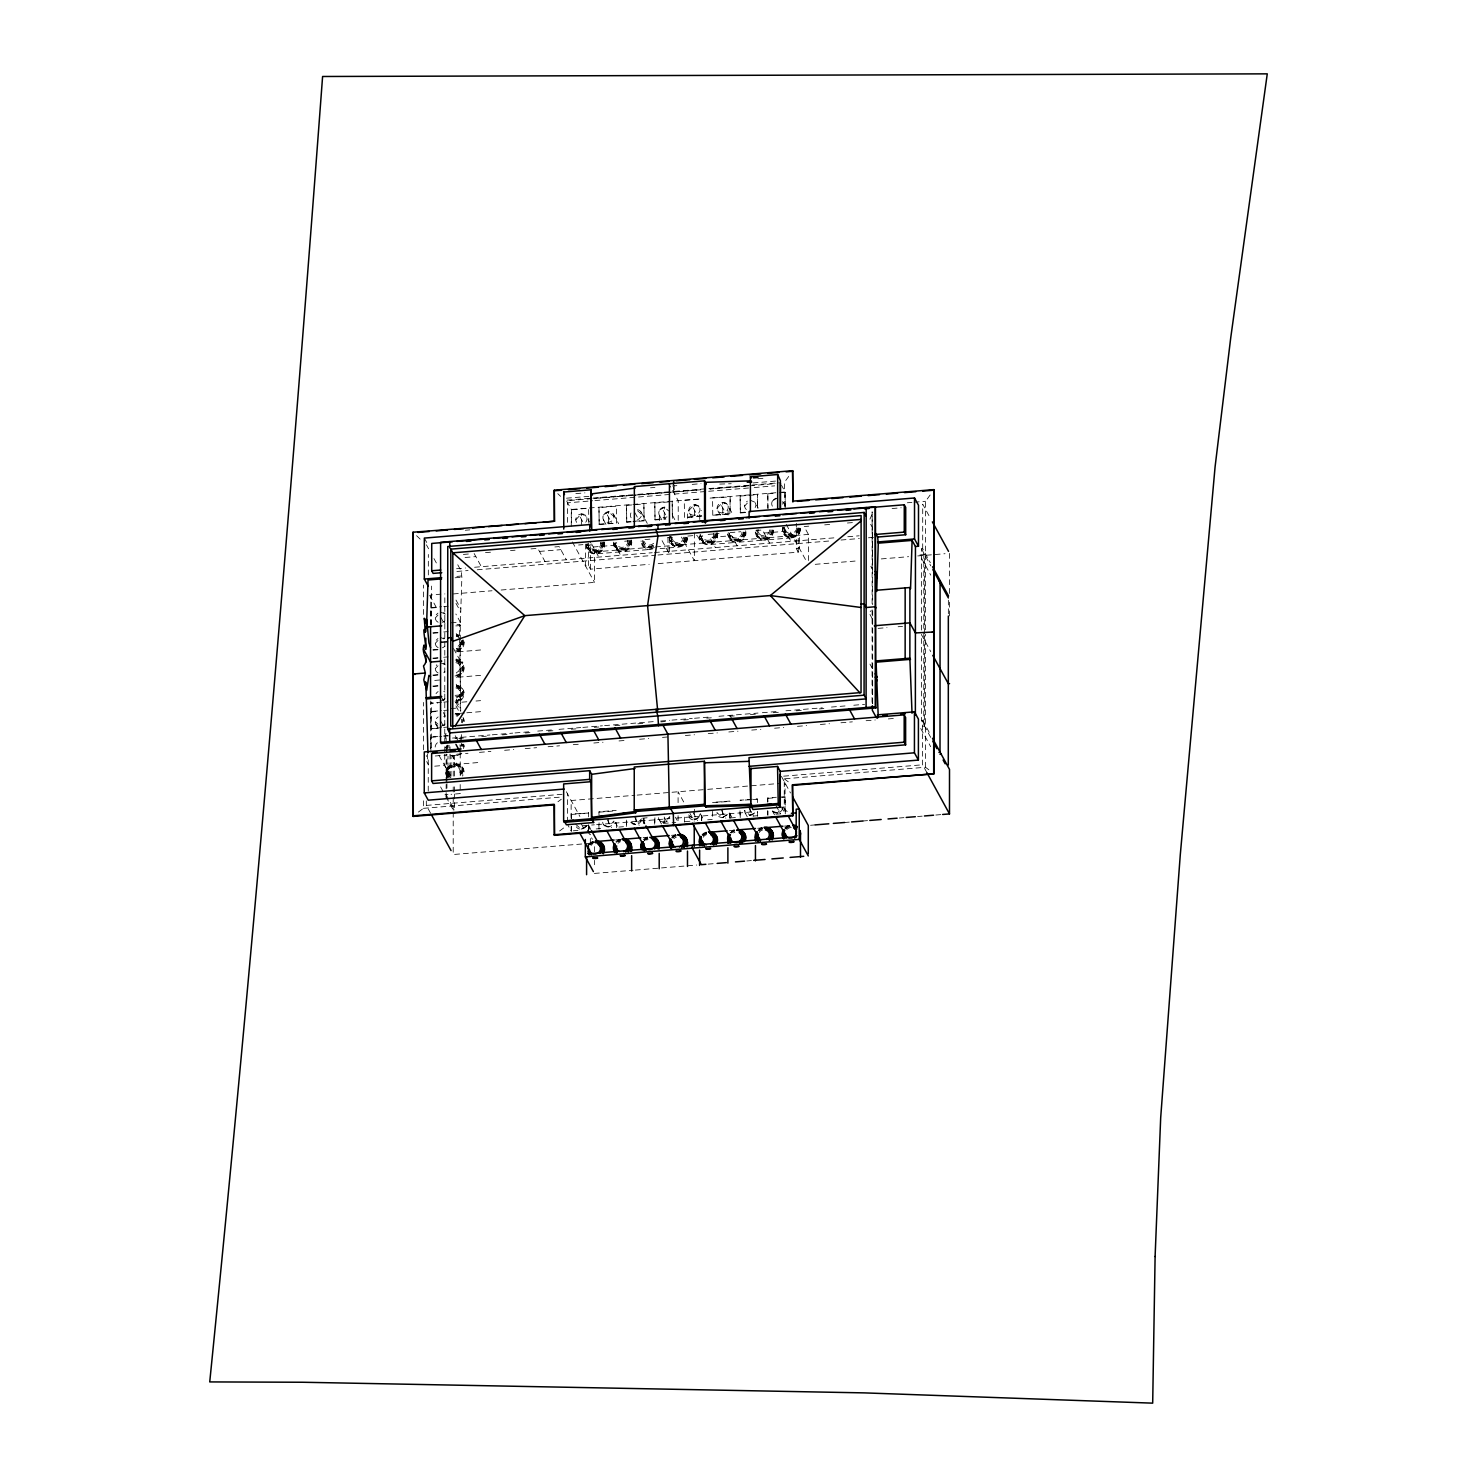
<?xml version="1.0" encoding="UTF-8"?>
<svg xmlns="http://www.w3.org/2000/svg" width="1477" height="1477" viewBox="0 0 1477 1477"><rect width="100%" height="100%" fill="white"/><g stroke="black" fill="none" stroke-linecap="round" stroke-linejoin="round"><path stroke-width="0.75" stroke-dasharray="5 3.75" d="M418.416 812.055L423.437 808.325L423.456 797.082M423.474 749.818L423.493 702.424M423.53 614.414L423.548 585.077M430.619 813.255L426.318 805.408L426.318 800.94M427.555 754.008L427.555 760.766L426.336 760.877L428.515 764.883M428.238 791.081L428.238 759.215L426.244 755.578M428.33 574.959L428.33 554.466M430.693 748.451L430.712 701.058M430.749 624.549L430.767 594.973L440.792 594.16M430.915 752.162L430.712 736.931L441.549 736.044M437.875 728.309L430.933 728.863L430.712 711.526L441.568 710.64M430.97 624.956L430.749 607.619L441.605 606.733M431.302 747.602L431.321 702.092M431.358 624.753L431.376 586.092M450.263 775.443L444.743 765.363L444.743 754.064M444.743 751.811L444.762 745.036M444.762 742.783L444.817 593.828M445.592 738.334L445.592 733.755M446.146 797.58L446.146 784.416M446.146 782.219L446.165 754.119M446.165 751.848L446.165 745.091A9.176 8.29 -28.7 0 0 445.851 747.473M446.165 742.82L446.165 733.737M446.94 788.164L446.94 783.641M446.94 781.388L446.94 754.304M446.959 752.051L446.959 745.276A8.234 7.44 -28.7 0 0 446.608 747.122M447.993 776.533L447.993 756.224M449.987 776.625L450.005 754.064M450.005 751.793L450.005 745.036M451.039 776.274L451.057 755.966M453.217 812.221L453.199 854.518L583.009 843.902M446.146 794.737L454.436 809.894L453.217 809.987L453.217 794.183M453.236 791.93L453.236 785.155M453.236 776.127L453.236 755.818M454.436 807.624L454.454 794.091M454.454 791.838L454.454 785.062M454.454 776.034L454.473 755.726M455.95 702.572L460.713 711.249L459.661 637.602M459.661 635.405L459.661 624.365L455.193 624.734M460.196 784.564L460.196 793.592L451.039 794.331M460.215 775.536L460.215 752.956M460.215 750.704L460.233 734.9M451.076 708.572L460.233 707.815L460.27 642.366M460.27 640.113L460.27 622.057L455.858 613.989M455.802 625.916L460.307 625.546L461.876 577.23L461.23 571.101L456.005 561.592M567.5 822.135L567.5 793.851M567.611 522.378L567.63 502.808L592.665 500.758M571.137 826.622L571.137 830.979L567.5 824.314M571.137 818.276L571.156 800.516L634.87 795.291M571.267 526.384L571.267 509.473L701.63 498.801M571.359 831.385L571.359 824.609M571.377 818.683L571.156 814.049L588.732 813.033L571.377 814.455M571.488 522.563L571.507 509.879L566.503 500.758L700.763 489.773L593.772 498.488M585.464 544.09L585.464 565.857L588.511 565.599L590.449 569.162L649.178 564.343M588.4 833.083L588.4 826.178L585.354 826.437M588.511 565.599L588.529 540.324M588.714 829.963L588.492 825.329M588.492 816.855L588.492 812.627M588.843 523.264L588.621 508.051L571.507 509.879M590.338 843.533L590.338 834.339M590.449 569.162L590.468 541.561M594.382 864.728L594.382 860.371M594.4 851.675L594.4 845.139M501.128 590.025L594.511 582.381L594.511 551.918L590.505 544.57M598.831 824.48L599.053 829.114L599.053 822.763M599.182 524.538L598.96 507.202L599.182 524.538L616.537 523.116L616.537 506.186L599.2 507.608M599.071 815.581L598.85 811.778L616.186 810.356M616.407 827.692L616.407 820.935M626.396 826.455L626.396 820.104M626.746 522.286L626.525 504.949L626.746 522.286L631.085 521.916M626.617 824.738L626.617 820.086M643.75 818.683L643.972 825.44L643.972 816.984M644.101 520.864L643.88 503.528L644.101 520.864L633.245 521.75M654.68 824.148L654.68 817.796M655.031 519.959L654.809 502.623L655.031 519.959L665.887 519.073M654.902 822.431L654.902 817.778M659.333 520.661L659.351 516.267M667.992 551.438L667.992 537.776M669.432 538.126L669.432 554.078L660.773 538.274M673.438 491.97L673.438 486.21M673.955 484.881L674.583 494.057L706.431 491.453M678.091 815.692L678.091 822.227L675.358 817.224M678.091 802.639L678.109 791.764L684.553 803.543M678.22 520.292L678.22 500.721L670.263 486.191M684.368 822.135L684.368 815.359M701.852 516.138L684.497 517.559L684.276 500.223L701.852 499.208M687.636 518.335L687.636 513.959M694.356 533.068L694.356 560.651L681.432 537.074M699.747 519.535L699.747 512.962M701.501 820.307L701.501 813.956M701.723 820.714L701.723 813.956M712.671 811.353L712.431 819.421M712.782 515.233L712.579 497.897L730.155 496.9L730.136 513.83L712.782 515.233L730.136 513.83M728.032 515.03L728.032 510.654M729.786 818L729.786 811.648M729.915 513.405L730.155 496.9M730.007 818.406L730.007 811.63M739.995 815.046L739.995 810.818M740.346 512.981L740.125 495.644L740.346 512.981L747.288 512.427M740.217 817.575L740.217 810.799M757.35 811.501L757.572 816.153L757.572 811.925M757.479 506.925L757.479 494.223L757.701 508.18M757.572 802.602L757.35 798.817L739.995 800.239L751.073 799.759M767.689 814.898L767.689 810.67M767.689 802.196L767.689 797.968L776.367 797.266M767.818 508.199L767.818 493.392L768.04 508.605M767.911 815.304L767.911 811.076M767.911 801.771L767.689 797.968M928.83 769.757L925.47 767.265L784.269 778.822L784.25 809.285L787.61 811.778M784.379 506.297L784.398 482.37L789.77 474.985M785.044 811.353L785.062 783.013M785.173 508.9L785.173 491.97L710.086 498.1M785.266 813.882L785.266 796.952L778.545 797.082M785.395 505.909L785.395 492.376L781.536 485.305M658.207 563.605L798.245 552.158L796.306 548.595L796.306 523.32M798.245 552.158L798.263 529.172M799.371 528.766L799.352 548.355L796.306 548.595M808.399 560.522L808.417 534.416L804.393 527.067M872.076 702.332L872.113 608.229M872.113 603.631L872.15 511.836L872.685 604.702M872.353 703.495L872.353 668.509L869.787 663.801M872.649 703.403L872.685 609.299L870.193 611.515M930.713 737.392L921.39 720.37L921.426 634.612L930.75 651.615M921.445 630.088L921.463 548.835L922.7 548.742L930.362 562.774M926.91 772.656L922.608 764.791L922.627 720.278L921.39 720.37M922.7 548.742L922.719 504.211L930.233 517.965M923.753 724.653L923.808 553.137M924.584 635.83L924.528 726.112L919.654 726.499M924.584 633.578L924.602 554.577L919.728 554.983L930.768 575.144M925.47 767.265L925.525 634.279M925.525 629.756L925.581 501.275L930.953 493.89M948.345 613.749L948.363 600.216M949.582 615.909L949.582 600.124M949.582 593.403L949.6 553.34M608.339 522.341L608.579 511.725L603.668 514.679A5.742 5.188 -28.7 0 0 607.859 522.36A5.742 5.188 -28.7 0 0 613.786 514.901A5.742 5.188 -28.7 0 0 604.573 513.534M664.188 517.781L664.428 507.165L659.517 510.119A5.742 5.188 -28.7 0 0 667.013 516.895M694.375 809.285L694.135 819.901L699.064 816.947A5.742 5.188 -28.7 0 0 699.876 814.252M722.622 809.101L722.419 817.575L727.349 814.621A5.742 5.188 -28.7 0 0 728.161 811.925M750.187 806.848L749.984 815.322L753.99 813.532L754.913 812.368L749.984 815.322L744.482 810.375A5.742 5.188 -28.7 0 0 753.99 813.532M869.916 519.165L872.722 512.888M772.397 506.168A5.742 5.188 -28.7 0 1 772.508 500.869L773.431 499.724A5.742 5.188 -28.7 0 1 775.979 498.192M582.584 828.874A5.742 5.188 -28.7 0 0 585.132 827.342L586.055 826.197A5.742 5.188 -28.7 0 0 586.646 824.868M435.235 617.977L437.986 615.06M435.235 643.381L437.986 640.446M435.217 668.675L437.967 665.739M575.753 519.83L581.255 513.959L585.261 515.104L589.36 521.898M688.762 510.58L694.264 504.728L698.27 505.873L701.298 510.728M717.065 508.273L722.567 502.402L726.573 503.546L732.758 514.181M744.611 506.02L747.362 503.085M641.516 818.793L636.015 824.646L631.085 822.504A5.742 5.188 -28.7 0 1 630.273 819.938M777.308 813.088L772.379 810.947L777.308 813.088L782.81 807.236M557.937 801.753L561.297 799.26M559.598 830.979L564.62 827.249M603.668 514.679L608.579 511.725L614.081 516.692M659.517 510.119L664.428 507.165L668.564 510.876M772.508 500.869L777.437 497.915L773.431 499.724M440.7 701.335L445.629 698.381M440.7 726.629L445.629 723.675M575.624 824.184L581.126 829.151L586.055 826.197M699.064 816.947L694.135 819.901L688.633 814.935M727.349 814.621L722.419 817.575L716.936 812.627A5.742 5.188 -28.7 0 0 726.444 815.784M581.126 829.151L585.132 827.342M575.864 493.613L584.947 492.875M757.941 478.714L764.754 478.16M650.526 487.798L654.92 487.447M672.46 486.007L676.854 485.638M692.215 484.382L700.984 483.681M566.485 498.192L589.212 496.327M753.104 482.924L775.85 481.059M567.057 500.149L635.682 494.537M637.972 494.352L670.004 491.73M674.583 491.361L706.615 488.739M708.905 488.555L750.076 485.176M752.365 484.991L779.819 482.739M748.562 485.822L709.865 488.998L775.85 483.625M594.936 500.574L670.023 494.426M708.72 491.269L751.941 487.724M754.23 487.539L774.705 485.859M626.746 505.356L644.101 503.934M655.049 503.048L668.933 501.903M740.346 496.05L757.701 494.647M768.04 493.798L774.982 493.226M781.924 492.653L785.395 492.376M465.292 530.243L469.852 529.874M598.96 524.132L616.537 523.116M626.525 521.879L630.864 521.51M633.024 521.344L643.88 520.458M654.809 519.553L665.665 518.667M701.63 515.731L684.497 517.559M740.125 512.574L746.623 512.039M907.358 502.771L911.918 502.402M914.189 502.217L925.581 501.275M892.09 508.531L901.173 507.793M463.372 554.429L469.834 553.893M485.508 552.62L492.339 552.066M510.525 550.57L515.067 550.201M530.981 548.89L537.794 548.336L544.995 561.5M554.854 546.952L559.137 546.601L566.337 559.765M578.615 544.995L582.935 544.644M600.327 543.222L604.702 542.871M624.697 541.228L629.22 540.859M644.987 539.567L651.763 539.013M667.549 537.72L674.306 537.166M687.839 536.059L696.849 535.32M708.129 534.397L719.041 533.511M729.952 532.625L740.771 531.738M755.929 530.501L762.427 529.966L769.628 543.13M804.226 526.55L808.768 526.163M824.683 524.87L831.496 524.317M847.41 523.006L853.872 522.489M465.052 557.494L475.834 556.626M539.474 551.419L560.817 549.666M593.274 547.007L615.115 545.216M764.107 533.031L785.45 531.295M594.511 551.918L808.417 534.416M586.978 544.127A9.176 8.29 -28.7 0 0 595.896 553.875L622.592 551.696M624.919 551.493L650.157 549.426M660.09 548.613L678.441 547.118M699.987 534.877A9.176 8.29 -28.7 0 0 708.905 544.625L734.143 542.557M728.29 532.569A9.176 8.29 -28.7 0 0 737.189 542.317L762.427 540.25M755.578 532.532A9.176 8.29 -28.7 0 0 764.754 540.065L791.45 537.868M456.541 568.737L465.569 567.999M474.597 567.26L652.206 552.73M654.459 552.546L834.154 537.85M847.798 536.742L859.134 535.8M456.91 571.451L468.08 570.547M477.237 569.79L655.696 555.204M657.985 555.001L831.865 540.785M841.022 540.028L859.319 538.533M868.476 537.794L877.633 537.037M456.873 576.399L461.212 576.03M455.101 577.784L461.876 577.23M453.31 593.939L492.026 590.763M815.23 564.325L858.506 560.78M881.289 558.915L908.613 556.681M917.715 555.943L945.04 553.709M443.765 606.549L448.103 606.198M430.989 608.026L437.93 607.472M451.113 622.814L460.27 622.057M432.909 632.839L441.586 632.138M443.765 631.953L448.103 631.602M433.13 633.245L437.912 632.858M432.909 649.769L441.586 649.068M433.13 650.175L437.912 649.788M480.616 649.972L455.378 652.022A9.176 8.29 -28.7 0 0 463.815 640.52M432.909 658.133L441.586 657.413M443.746 657.247L448.085 656.896M433.13 658.539L437.894 658.151M455.174 660.053L461.359 659.536L462.892 662.342L456.227 662.878M878.095 628.371L886.994 627.651M898.09 626.746L902.539 626.377M432.89 675.063L441.568 674.343M433.13 675.469L437.894 675.081M480.597 675.358L455.359 677.426A9.176 8.29 -28.7 0 0 457.316 660.588M434.736 680.417L440.774 679.918M432.89 686.067L441.568 685.365M433.112 686.473L437.894 686.085M455.156 695.353L459.642 695.002M455.765 696.553L460.289 696.184M441.568 702.295L430.712 703.181L437.875 703.015M443.728 702.11L448.066 701.76M466.824 701.778L455.359 702.72A9.176 8.29 -28.7 0 0 457.316 685.863M476 701.021L480.597 700.652M443.728 710.474L448.066 710.105M430.933 711.951L437.875 711.379M464.535 712.985L455.359 713.723A9.176 8.29 -28.7 0 1 459.809 714.591M466.824 712.782L480.597 711.656M441.549 727.57L430.933 728.863M443.728 727.404L448.066 727.035M443.709 735.86L448.048 735.509M430.933 737.337L441.771 736.451M443.949 736.284L448.288 735.915M452.497 738.057L467.6 736.82M469.76 736.654L489.976 734.992M492.266 734.808L512.722 733.127M514.993 732.943L530.889 731.65M537.72 731.097L554.78 729.693M559.044 729.343L580.701 727.57M582.861 727.404L602.431 725.798M604.628 725.613L656.194 721.404M660.699 721.034L669.727 720.296M671.98 720.111L692.27 718.45M694.522 718.265L708.055 717.157M718.967 716.271L734.217 715.016M736.377 714.831L758.015 713.059M762.354 712.708L779.413 711.323M785.949 710.788L822.32 707.815M831.422 707.058L845.047 705.951M853.798 705.231L864.58 704.344M458.775 738.445L463.372 738.057M481.742 736.561L486.321 736.192M502.402 734.863L506.999 734.494M525.369 732.998L529.948 732.61M548.318 731.115L552.915 730.746M571.285 729.232L575.882 728.863M594.252 727.349L598.831 726.979M614.912 725.669L621.799 725.096M637.861 723.785L644.766 723.232M660.828 721.902L665.425 721.533M683.796 720.038L688.374 719.65M706.745 718.154L711.342 717.785M729.712 716.271L734.309 715.902M750.371 714.591L757.258 714.019M773.339 712.708L780.225 712.136M796.306 710.825L803.193 710.271M819.255 708.942L823.852 708.572M435.235 755.984L446.036 755.098M456.818 754.212L468.006 753.288M479.453 752.365L490.881 751.424M504.617 750.298L513.774 749.559M525.203 748.617L536.649 747.676M548.078 746.734L559.525 745.811M573.261 744.685L580.11 744.131M593.846 743.005L603.004 742.248M619.011 740.937L625.879 740.383M639.596 739.257L648.754 738.5M662.49 737.392L669.339 736.82M685.365 735.509L694.522 734.771M708.24 733.644L717.397 732.887M728.826 731.964L737.983 731.207M751.719 730.081L760.858 729.343M774.594 728.216L783.752 727.459M797.469 726.333L806.627 725.595M820.344 724.468L829.502 723.73M840.948 722.788L852.377 721.847M866.113 720.721L875.27 719.982M888.342 718.911L896.982 718.21M434.7 766.175L444.743 765.363M455.322 764.421L480.56 762.354M444.928 794.829L447.974 794.589M426.318 805.408L565.229 794.035M783.678 776.163L922.608 764.791M423.437 808.325L562.368 796.971M637.141 795.106L705.415 789.53M707.686 789.346L780.502 783.382M729.804 801.069L712.449 802.491L730.026 801.476M599.071 812.184L612.955 811.058M753.233 799.574L757.572 799.223M767.911 798.374L774.853 797.802M781.795 797.248L785.266 796.952M642.587 818.166L647.129 817.796M582.935 825.754L594.363 824.812M596.653 824.628L669.875 818.627M676.724 818.073L752.236 811.907M573.316 830.794L577.969 830.406M596.173 828.929L600.714 828.56M618.918 827.065L623.479 826.695M663.358 823.428L675.82 822.412M684.922 821.674L690.645 821.194M707.668 819.809L712.228 819.44M730.432 817.944L737.263 817.39M753.012 816.098L757.738 815.71M775.942 814.215L780.705 813.827M615.595 839.915L621.005 839.471M643.16 837.644L647.738 837.274M671.444 835.336L676.041 834.967M729.435 830.591L734.014 830.222M757.719 828.283L762.317 827.914M784.453 826.086L791.34 825.532A9.176 8.29 -28.7 0 0 785.044 828.652M585.28 843.718L592.111 843.145M810.578 825.274L815.119 824.904M844.733 822.486L849.293 822.117M862.956 820.99L867.516 820.621M899.382 818.018L903.942 817.649M917.605 816.523L922.165 816.153M935.827 815.027L942.658 814.473M594.382 873.424L633.061 870.267M635.35 870.082L696.775 865.042M708.166 864.119L717.268 863.38M746.845 860.962L751.387 860.574M719.779 484.087L731.207 483.717M660.293 821.194L664.299 822.338L669.801 816.486A5.742 5.188 -28.7 0 1 660.293 821.194L659.388 820.197A5.742 5.188 -28.7 0 1 658.576 817.63M604.444 825.772L608.45 826.898L613.952 821.046A5.742 5.188 -28.7 0 1 604.444 825.772L603.539 824.757A5.742 5.188 -28.7 0 1 602.727 822.191M750.113 500.149L755.042 502.291L758.199 508.088M440.737 612.124L445.666 614.266M440.737 637.529L444.023 638.95M440.718 662.804L445.648 664.964M631.085 822.504L636.015 824.646L635.83 816.19M603.539 824.757L608.45 826.898L608.229 816.338M784.269 778.822L790.989 783.789M637.529 510.71L641.646 514.439M435.198 721.662L437.949 724.155M557.789 493.669L560.577 496.327M416.588 535.689L420.76 539.677M921.463 548.835L930.787 565.857M870.655 524.317L872.427 527.529L872.409 569.291L869.824 564.583M869.953 614.469L872.999 620.045M922.627 720.278L930.288 734.291M920.743 728.53L930.695 746.679M783.308 502.198L785.413 506.057M786.262 524.427L806.387 561.205M783.992 527.363L786.096 531.222M783.77 528.212L790.97 541.376M757.036 529.763L759.141 533.622M721.551 505.632L725.945 513.682M737.171 545.788L731.632 535.689L709.809 537.48L715.33 547.579M717.859 510.839L721.034 516.618M693.248 507.94L697.661 515.99M689.574 513.147L692.75 518.925M697.439 535.819L701.464 543.167M672.404 515.288L675.58 521.067M663.191 510.414L666.496 516.452M659.388 515.418L662.545 521.196M670.983 536.613L673.106 540.471M640.944 511.836L647.277 523.393M781.407 776.348L790.509 792.983M634.888 512.722L639.301 520.772M783.05 806.59L786.226 812.368M781.388 806.811L784.121 811.815M729.878 715.366L731.558 718.45M776.071 805.74L780.465 813.79M613.398 514.088L618.66 523.726M772.379 810.947L774.502 814.806M607.342 514.975L611.736 523.024M603.539 519.996L606.696 525.775M613.435 542.151L620.635 555.315M748.987 807.956L753.381 816.006M745.183 812.978L747.288 816.836M580.258 517.19L583.563 523.227M591.594 543.942L598.813 557.106M729.583 813.181L731.687 817.021M721.422 810.208L725.835 818.258M572.356 541.93L594.511 582.381M700.246 813.569L703.403 819.347M693.138 812.535L697.532 820.584M689.944 813.384L694.245 821.23M664.17 817.003L667.475 823.04M661.493 824.037L659.388 820.197L664.299 822.338L664.115 813.882M642.809 820.086L644.932 823.926M634.759 817.298L639.172 825.348M474.154 553.543L481.354 566.706M615.263 822.338L617.368 826.178M607.213 819.569L611.626 827.6M588.289 824.738L590.394 828.597M588.4 826.178L590.338 829.742M566.374 791.764L579.889 816.467M587.366 830.111L592.388 839.287M581.218 823.797L584.523 829.816M424.342 538.09L428.33 545.364M426.428 544.81L428.57 548.742M433.943 558.564L437.174 564.454M455.987 600.05L460.842 608.912M455.987 603.355L460.75 612.032M459.661 624.365L460.307 625.546M456.208 633.541L459.384 639.319M429.696 595.36L437.377 609.373M443.949 621.392L445.002 623.312M440.829 617.368L444.134 623.405M453.55 648.551L459.642 659.684M456.208 658.945L459.365 664.724M456.19 684.22L459.365 689.999M456.098 700.264L460.233 707.815M455.95 705.877L459.827 712.966M440.811 695.981L444.115 702.018M443.285 712.468L445.389 716.327M455.23 735.712L458.405 741.491M440.792 721.274L444.097 727.312M435.881 724.284L438.004 728.124M452.073 755.338L459.439 768.815M439.038 755.449L449.599 774.723M447.586 776.256L447.753 776.551A8.234 7.44 -28.7 0 1 454.99 764.698A8.234 7.44 -28.7 0 1 461.71 775.683M440.589 786.909L443.875 792.927M445.962 796.731L453.217 809.987M461.359 734.623L461.673 745.682M722.788 512.981L722.567 502.402L727.478 504.562A5.742 5.188 -28.7 0 1 723.287 512.907A5.742 5.188 -28.7 0 1 717.36 506.426A5.742 5.188 -28.7 0 1 726.573 503.546M694.504 515.288L694.264 504.728L699.193 506.869A5.742 5.188 -28.7 0 1 694.984 515.233A5.742 5.188 -28.7 0 1 689.057 508.734A5.742 5.188 -28.7 0 1 698.27 505.873M581.495 524.538L581.255 513.959L586.184 516.119A5.742 5.188 -28.7 0 1 585.446 522.581M686.38 537.554A8.234 7.44 -28.7 0 1 677.094 545.678A8.234 7.44 -28.7 0 1 670.595 536.576M686.233 537.277A8.234 7.44 -28.7 0 1 676.946 545.382A8.234 7.44 -28.7 0 1 670.429 536.28M687.617 538.09A9.176 8.29 -28.7 0 1 677.278 547.118A9.176 8.29 -28.7 0 1 670.023 536.982M687.303 537.499A9.176 8.29 -28.7 0 1 676.964 546.545A9.176 8.29 -28.7 0 1 669.709 536.391M685.143 537.333A7.127 6.425 -28.7 0 1 677.112 544.348A7.127 6.425 -28.7 0 1 671.463 536.483M684.996 537.074A7.127 6.425 -28.7 0 1 677.869 544.108A7.127 6.425 -28.7 0 1 671.056 537.942M660.422 508.956A5.742 5.188 -28.7 0 1 665.887 507.257M683.648 537.166A5.742 5.188 -28.7 0 1 677.906 542.816A5.742 5.188 -28.7 0 1 672.404 537.868M652.483 549.001A9.176 8.29 -28.7 0 1 641.369 541.505M654.348 547.432A9.176 8.29 -28.7 0 1 641.055 540.933M653.24 545.567A7.127 6.425 -28.7 0 1 642.901 540.508M653.757 546.435A8.234 7.44 -28.7 0 1 641.812 540.582M653.092 545.327A7.127 6.425 -28.7 0 1 642.753 540.25M637.602 509.565A5.742 5.188 -28.7 0 1 637.362 519.812M631.104 517.744A5.742 5.188 -28.7 0 1 631.214 512.427M653.628 543.333A5.742 5.188 -28.7 0 1 644.267 541.542M631.528 540.471A9.176 8.29 -28.7 0 1 623.774 551.549A9.176 8.29 -28.7 0 1 613.823 543.758M631.196 539.899A9.176 8.29 -28.7 0 1 623.46 550.958A9.176 8.29 -28.7 0 1 613.49 543.185M629.091 540.213A7.127 6.425 -28.7 0 1 623.072 548.816A7.127 6.425 -28.7 0 1 615.337 542.761M629.147 541.653A7.127 6.425 -28.7 0 1 622.02 548.669A7.127 6.425 -28.7 0 1 615.207 542.521M630.31 540.176A8.234 7.44 -28.7 0 1 623.349 550.109A8.234 7.44 -28.7 0 1 614.414 543.13M630.384 541.837A8.234 7.44 -28.7 0 1 622.149 549.942A8.234 7.44 -28.7 0 1 614.266 542.834M627.633 540.379A5.742 5.188 -28.7 0 1 622.796 547.302A5.742 5.188 -28.7 0 1 616.555 542.428M603.133 542.096A8.234 7.44 -28.7 0 1 595.563 552.435A8.234 7.44 -28.7 0 1 587.569 543.684M604.333 542.354A9.176 8.29 -28.7 0 1 595.896 553.875M604.019 541.782A9.176 8.29 -28.7 0 1 595.582 553.284A9.176 8.29 -28.7 0 1 586.664 543.536M601.933 542.17A7.127 6.425 -28.7 0 1 596.283 550.976A7.127 6.425 -28.7 0 1 588.252 545.271M602.062 543.591A7.127 6.425 -28.7 0 1 595.231 550.866A7.127 6.425 -28.7 0 1 588.123 545.013M603.299 543.739A8.234 7.44 -28.7 0 1 595.397 552.14A8.234 7.44 -28.7 0 1 587.181 545.382M576.565 522.396A5.742 5.188 -28.7 0 1 585.261 515.104M600.493 542.373A5.742 5.188 -28.7 0 1 595.951 549.462A5.742 5.188 -28.7 0 1 589.471 544.865M456.781 686.159A8.234 7.44 -28.7 0 1 455.027 701.261M456.615 685.863A8.234 7.44 -28.7 0 1 456.947 700.504M457.002 685.291A9.176 8.29 -28.7 0 1 455.045 702.129M456.356 686.879A7.127 6.425 -28.7 0 1 456.633 699.563M456.208 686.62A7.127 6.425 -28.7 0 1 456.504 699.304M444.891 671.426A5.742 5.188 -28.7 0 1 443.746 672.386M438.134 672.958A5.742 5.188 -28.7 0 1 436.786 664.761M443.543 663.228A5.742 5.188 -28.7 0 1 444.725 663.948M455.895 687.894A5.742 5.188 -28.7 0 1 456.116 698.104M456.781 660.865A8.234 7.44 -28.7 0 1 455.027 675.986M456.633 660.57A8.234 7.44 -28.7 0 1 456.947 675.229M457.002 659.997A9.176 8.29 -28.7 0 1 455.045 676.854M456.227 661.327A7.127 6.425 -28.7 0 1 456.504 674.01M444.909 646.151A5.742 5.188 -28.7 0 1 442.417 647.775M438.152 647.683A5.742 5.188 -28.7 0 1 437.93 638.526M443.562 637.953A5.742 5.188 -28.7 0 1 444.743 638.673M455.913 662.601A5.742 5.188 -28.7 0 1 456.135 672.81M462.615 640.243A8.234 7.44 -28.7 0 1 455.045 650.582M456.799 635.461A8.234 7.44 -28.7 0 1 458.756 636.033M462.449 639.947A8.234 7.44 -28.7 0 1 456.965 649.825M456.633 635.184A8.234 7.44 -28.7 0 1 458.59 635.738M463.501 639.929A9.176 8.29 -28.7 0 1 455.064 651.449M457.021 634.612A9.176 8.29 -28.7 0 1 459.199 635.221M461.415 640.335A7.127 6.425 -28.7 0 1 456.67 648.865M456.375 636.181A7.127 6.425 -28.7 0 1 458.073 636.679M461.544 641.738A7.127 6.425 -28.7 0 1 456.522 648.606M456.245 635.941A7.127 6.425 -28.7 0 1 457.944 636.421M444.909 620.746A5.742 5.188 -28.7 0 1 442.435 622.371M438.152 622.279A5.742 5.188 -28.7 0 1 437.949 613.121M443.562 612.549A5.742 5.188 -28.7 0 1 444.743 613.269M460.196 641.886A5.742 5.188 -28.7 0 1 456.135 647.406M716.142 532.846A8.234 7.44 -28.7 0 1 708.572 543.185A8.234 7.44 -28.7 0 1 700.56 534.434M717.342 533.105A9.176 8.29 -28.7 0 1 708.905 544.625M717.028 532.532A9.176 8.29 -28.7 0 1 709.754 543.85A9.176 8.29 -28.7 0 1 699.415 536.52M714.942 532.92A7.127 6.425 -28.7 0 1 709.292 541.727A7.127 6.425 -28.7 0 1 701.261 536.022M715.071 534.342A7.127 6.425 -28.7 0 1 708.24 541.616A7.127 6.425 -28.7 0 1 701.113 535.763M716.29 534.489A8.234 7.44 -28.7 0 1 708.406 542.89A8.234 7.44 -28.7 0 1 700.172 536.133M713.502 533.123A5.742 5.188 -28.7 0 1 708.942 540.213A5.742 5.188 -28.7 0 1 702.48 535.634M745.627 530.797A9.176 8.29 -28.7 0 1 737.189 542.317M745.663 532.366A9.176 8.29 -28.7 0 1 736.875 541.727A9.176 8.29 -28.7 0 1 727.699 534.194M743.503 532.292A7.127 6.425 -28.7 0 1 736.672 539.567A7.127 6.425 -28.7 0 1 729.546 533.714M743.374 532.034A7.127 6.425 -28.7 0 1 736.543 539.308A7.127 6.425 -28.7 0 1 729.416 533.455M744.74 532.458A8.234 7.44 -28.7 0 1 736.857 540.859A8.234 7.44 -28.7 0 1 728.623 534.102M744.593 532.182A8.234 7.44 -28.7 0 1 736.691 540.582A8.234 7.44 -28.7 0 1 728.475 533.825M742.008 532.163A5.742 5.188 -28.7 0 1 736.506 538.034A5.742 5.188 -28.7 0 1 730.764 533.308M773.542 530.705A9.176 8.29 -28.7 0 1 764.754 540.065M773.228 530.114A9.176 8.29 -28.7 0 1 764.44 539.474A9.176 8.29 -28.7 0 1 755.264 531.942M770.92 529.781A7.127 6.425 -28.7 0 1 763.184 537.093A7.127 6.425 -28.7 0 1 757.166 529.468M772.305 530.206A8.234 7.44 -28.7 0 1 764.421 538.607A8.234 7.44 -28.7 0 1 756.187 531.849M772.139 529.911A8.234 7.44 -28.7 0 1 764.255 538.33A8.234 7.44 -28.7 0 1 756.021 531.554M755.153 507.59A5.742 5.188 -28.7 0 0 755.042 502.291L754.119 501.294A5.742 5.188 -28.7 0 0 752.938 500.574M746.347 509.583A5.742 5.188 -28.7 0 1 747.325 501.146M769.572 529.911A5.742 5.188 -28.7 0 1 763.332 535.8A5.742 5.188 -28.7 0 1 758.495 529.671M799.389 528.323A8.234 7.44 -28.7 0 1 790.103 536.428A8.234 7.44 -28.7 0 1 783.585 527.326M800.626 528.84A9.176 8.29 -28.7 0 1 790.287 537.868A9.176 8.29 -28.7 0 1 783.032 527.732M800.312 528.268A9.176 8.29 -28.7 0 1 789.973 537.296A9.176 8.29 -28.7 0 1 782.699 527.16M798.152 528.101A7.127 6.425 -28.7 0 1 790.103 535.117A7.127 6.425 -28.7 0 1 784.472 527.234M798.005 527.843A7.127 6.425 -28.7 0 1 790.878 534.859A7.127 6.425 -28.7 0 1 784.047 528.692M799.223 528.028A8.234 7.44 -28.7 0 1 790.989 536.133A8.234 7.44 -28.7 0 1 783.105 529.024M782.773 501.515A5.742 5.188 -28.7 0 1 782.718 504.266M796.657 527.917A5.742 5.188 -28.7 0 1 790.915 533.566A5.742 5.188 -28.7 0 1 785.413 528.618M672.866 837.957A7.127 6.425 -28.7 0 1 675.949 835.945M671.721 837.311A9.176 8.29 -28.7 0 1 675.691 834.727M672.035 837.902A9.176 8.29 -28.7 0 1 676.004 835.299M672.386 837.865A8.234 7.44 -28.7 0 1 675.949 835.539M672.22 837.57A8.234 7.44 -28.7 0 1 675.783 835.243M673.844 838.77A5.742 5.188 -28.7 0 1 676.337 837.145M644.71 840.524A7.127 6.425 -28.7 0 1 647.794 838.511M643.418 839.638A9.176 8.29 -28.7 0 1 647.406 837.034M645.578 838.678A9.176 8.29 -28.7 0 1 647.72 837.607M644.083 840.173A8.234 7.44 -28.7 0 1 647.664 837.847M644.563 840.265A7.127 6.425 -28.7 0 1 647.664 838.253M641.35 820.178A5.742 5.188 -28.7 0 1 632.008 823.501M646.704 840.118A5.742 5.188 -28.7 0 1 648.034 839.453M618.568 841.595A7.127 6.425 -28.7 0 1 620.248 840.764M615.872 841.89A9.176 8.29 -28.7 0 1 619.842 839.287M618.014 840.93A9.176 8.29 -28.7 0 1 620.155 839.878M616.537 842.425A8.234 7.44 -28.7 0 1 620.1 840.099M618.438 841.336A7.127 6.425 -28.7 0 1 620.1 840.505M617.995 843.33A5.742 5.188 -28.7 0 1 620.488 841.705M589.36 844.401A9.176 8.29 -28.7 0 1 593.44 841.964M589.046 843.829A9.176 8.29 -28.7 0 1 593.126 841.373M590.283 844.789A7.127 6.425 -28.7 0 1 593.44 842.887M589.526 844.106A8.234 7.44 -28.7 0 1 593.182 841.908M590.135 844.53A7.127 6.425 -28.7 0 1 593.311 842.628M579.686 829.059A5.742 5.188 -28.7 0 1 576.325 826.788M591.077 845.379A5.742 5.188 -28.7 0 1 592.259 844.456M462.744 720.831A8.234 7.44 -28.7 0 1 462.412 722.825M456.928 713.853A8.234 7.44 -28.7 0 1 458.867 714.499M461.452 719.225A7.127 6.425 -28.7 0 1 461.378 722.622M456.633 714.868A7.127 6.425 -28.7 0 1 458.295 715.422M463.556 718.893A9.176 8.29 -28.7 0 1 463.815 721.071M457.353 713.299A9.176 8.29 -28.7 0 1 459.495 714M462.67 719.17A8.234 7.44 -28.7 0 1 462.892 721.127M455.008 714.019A8.234 7.44 -28.7 0 1 459.015 714.794M463.04 717.49A9.176 8.29 -28.7 0 1 464.129 721.662M456.485 714.61A7.127 6.425 -28.7 0 1 458.165 715.163M444.725 699.544A5.742 5.188 -28.7 0 1 443.525 700.449M436.029 693.692A5.742 5.188 -28.7 0 1 438.134 691.605M443.746 691.273A5.742 5.188 -28.7 0 1 444.891 692.048M456.116 715.865A5.742 5.188 -28.7 0 1 457.464 716.308M463.556 744.186A9.176 8.29 -28.7 0 1 463.446 748.581M456.965 754.969A9.176 8.29 -28.7 0 1 452.313 755.245M455.027 738.426A9.176 8.29 -28.7 0 1 457.335 738.574M463.87 744.759A9.176 8.29 -28.7 0 1 464.129 746.937M461.359 753.104A9.176 8.29 -28.7 0 1 450.485 755.116M446.165 748.045A9.176 8.29 -28.7 0 1 446.516 745.83M461.452 744.5A7.127 6.425 -28.7 0 1 461.655 746.199M447.697 747.048A7.127 6.425 -28.7 0 1 447.974 745.331M461.304 744.242A7.127 6.425 -28.7 0 1 461.507 745.94M447.753 748.488A7.127 6.425 -28.7 0 1 447.826 745.073M462.652 744.463A8.234 7.44 -28.7 0 1 462.892 746.42M446.774 747.417A8.234 7.44 -28.7 0 1 447.088 745.423M462.504 744.168A8.234 7.44 -28.7 0 1 462.726 746.125M444.706 724.819A5.742 5.188 -28.7 0 1 443.525 725.742M437.894 726.093A5.742 5.188 -28.7 0 1 438.115 716.899M443.728 716.548A5.742 5.188 -28.7 0 1 444.872 717.324M459.993 744.666A5.742 5.188 -28.7 0 1 460.141 746.014M449.063 748.082A5.742 5.188 -28.7 0 1 449.137 745.331M448.842 777.751A8.234 7.44 -28.7 0 1 448.602 767.505A8.234 7.44 -28.7 0 1 459.421 765.511A8.234 7.44 -28.7 0 1 461.544 775.407M447.254 777.622A9.176 8.29 -28.7 0 1 454.159 764.569A9.176 8.29 -28.7 0 1 463.76 774.557M446.94 777.031A9.176 8.29 -28.7 0 1 455.008 763.831A9.176 8.29 -28.7 0 1 462.504 776.071M449.617 776.994A7.127 6.425 -28.7 0 1 449.414 768.114A7.127 6.425 -28.7 0 1 458.793 766.378A7.127 6.425 -28.7 0 1 460.621 774.945M450.891 777.696A7.127 6.425 -28.7 0 1 448.546 768.852A7.127 6.425 -28.7 0 1 458.147 765.843A7.127 6.425 -28.7 0 1 460.492 774.687M446.423 746.383A5.742 5.188 -28.7 0 1 446.202 747.768M435.18 747.067A5.742 5.188 -28.7 0 1 438.097 742.303M450.467 775.757A5.742 5.188 -28.7 0 1 450.633 768.262A5.742 5.188 -28.7 0 1 458.572 767.763A5.742 5.188 -28.7 0 1 458.405 775.277M702.369 835.151A9.176 8.29 -28.7 0 1 708.775 832.289M702.055 834.579A9.176 8.29 -28.7 0 1 708.462 831.699M703.274 835.539A7.127 6.425 -28.7 0 1 706.449 833.637M702.701 835.151A8.234 7.44 -28.7 0 1 706.357 832.954M703.144 835.28A7.127 6.425 -28.7 0 1 706.301 833.379M698.141 818.092A5.742 5.188 -28.7 0 1 695.593 819.624M692.676 819.809A5.742 5.188 -28.7 0 1 688.854 813.55M703.163 837.293A5.742 5.188 -28.7 0 1 706.634 834.597M730.672 832.843A9.176 8.29 -28.7 0 1 734.734 830.406M732.241 830.794A9.176 8.29 -28.7 0 1 734.42 829.816M731.429 832.973A7.127 6.425 -28.7 0 1 734.604 831.071M730.986 832.843A8.234 7.44 -28.7 0 1 734.641 830.646M730.82 832.548A8.234 7.44 -28.7 0 1 734.475 830.351M733.552 832.899A5.742 5.188 -28.7 0 1 734.918 832.289M758.218 830.591A9.176 8.29 -28.7 0 1 762.298 828.154M759.787 828.542A9.176 8.29 -28.7 0 1 761.984 827.563M759.141 830.979A7.127 6.425 -28.7 0 1 762.298 829.077M758.55 830.591A8.234 7.44 -28.7 0 1 762.206 828.394M758.384 830.296A8.234 7.44 -28.7 0 1 762.04 828.099M759.012 832.714A5.742 5.188 -28.7 0 1 762.483 830.037M786.004 828.966A7.127 6.425 -28.7 0 1 790.897 826.548M784.712 828.08A9.176 8.29 -28.7 0 1 788.7 825.477M785.376 828.615A8.234 7.44 -28.7 0 1 791.026 825.809M785.229 828.32A8.234 7.44 -28.7 0 1 790.878 825.532M782.644 808.621A5.742 5.188 -28.7 0 1 773.302 811.944M786.853 829.52A5.742 5.188 -28.7 0 1 792.244 827.6M672.164 501.201L672.386 518.538L672.164 501.201"/><path stroke-width="1.5" d="M792.798 785.358L933.999 773.8L792.484 784.785L792.78 815.821L554.447 835.317L554.447 804.854L413.265 816.412L413.062 532.218L554.577 521.233L543.185 522.175M413.265 816.412L413.062 532.218M564.103 789.069L428.219 800.183L424.25 792.909L424.268 751.941L461.138 748.931M428.312 586.332L424.324 579.058L424.342 538.09L589.766 524.557L591.04 526.883L591.058 489.792L563.771 492.026L563.752 529.098M427.961 752.882L425.819 682.319M425.819 662.453L425.819 655.825M425.819 647L425.838 638.175M425.838 631.547L425.838 627.134L441.752 625.823M430.545 697.366L430.564 626.746M591.631 820.104L590.929 781.702L563.66 783.936L563.642 821.009L564.362 822.338L591.631 820.104L591.649 774.317L589.674 770.68L433.056 783.475L431.616 780.853L431.635 753.528L904.182 714.868L905.623 717.49L905.623 744.833L749.005 757.646L750.981 807.07L750.999 768.077M441.789 572.688L433.149 573.408L431.709 570.768L431.727 543.444L452.368 541.745M440.534 742.34L440.608 542.317L875.344 506.74L875.898 707.926L441.161 743.503L440.534 742.34L875.27 706.763L875.898 707.926M864.156 512.445L864.082 695.187L866.113 698.879L449.691 732.943L447.679 729.25L447.753 546.508L864.156 512.445L866.187 516.138M449.691 741.583L449.691 728.383M449.783 548.041L449.783 541.561M450.817 549.13L450.743 726.13L861.036 692.565L861.109 515.565L450.817 549.13L452.83 552.823L524.815 615.651L770.329 595.563L860.833 607.453M452.756 727.552L452.83 552.823L860.851 519.442M554.447 835.317L554.133 804.282L412.951 815.839M554.263 520.661L554.281 490.198L792.614 470.701L792.909 501.737L792.614 470.701M554.577 521.233L554.281 490.198M564.362 822.338L564.362 821.12L566.356 824.757L593.625 822.541L592.314 817.593L592.314 818.572L635.701 812.775L635.036 810.559L639.412 810.208M564.491 494.555L563.771 492.026M593.385 871.596L585.335 856.9L585.335 839.49M586.591 874.698L586.591 857.14M588.4 844.567L588.381 853.761L796.177 836.776L796.195 809.193L799.242 808.934L799.242 839.398L808.288 855.922M590.929 781.702L589.655 779.376L589.674 770.68M589.766 531.074L589.766 524.557M591.76 530.095L591.058 489.792M631.639 871.005L631.639 855.645M631.639 851.269L631.639 846.875M635.701 812.775L634.224 810.061L634.242 767.025L704.437 761.283L705.231 805.796L635.036 811.538L591.631 817.335L592.314 818.572M634.335 527.344L634.353 486.579L704.566 480.837L706.043 483.57M635.036 811.538L635.036 810.559M655.88 709.348L657.893 715.92L658.539 725.705M655.954 529.468L657.985 536.04L647.572 605.607L657.69 710.751M657.985 528.84L657.985 524.52M659.204 868.753L659.204 853.392M659.204 849.017L659.204 844.622M669.432 524.52L669.45 483.717M676.724 807.162L670.133 807.697L670.133 808.676L669.321 807.18L667.918 734.198L662.767 724.782M673.309 813.476L673.604 825.569M673.438 484.29L673.752 481.022M687.488 866.445L687.488 851.084M687.488 846.69L687.488 842.315M692.288 845.269L692.288 848.149L701.335 864.673L705.877 864.303M694.227 846.524L694.245 825.828M699.6 865.448L699.6 850.087M699.6 845.712L699.6 841.318M751.664 805.537L705.914 807.033L704.418 804.319L704.437 761.283M704.547 521.603L704.566 480.837M705.36 523.153L705.378 482.333L751.11 480.837M705.914 807.033L705.914 806.054L717.342 805.685M727.884 863.14L727.884 847.78M727.903 843.385L727.903 839.01M749.116 518.039L749.116 511.522L914.521 497.989L918.509 505.263L918.491 546.232L915.445 546.49L912.103 540.397L878.28 543.167L877.633 537.037L875.547 533.234M750.39 511.651L750.39 476.757L777.677 474.523L780.391 480.69L780.373 509.288L780.41 483.256M755.449 860.888L755.449 845.527M755.449 841.133L755.449 836.757M593.625 819.993L778.268 804.836L777.548 766.434L750.279 768.668M777.659 509.417L777.677 474.523M778.268 804.836L778.268 803.617L780.244 807.273L752.975 809.488L750.981 805.851M780.244 807.273L780.262 771.382L777.548 766.434M792.78 815.821L792.484 784.785M800.497 857.195L800.497 833.065M808.288 853.761L808.288 825.458L792.687 796.971M866.094 707.52L866.187 507.497M872.353 705.748L872.335 710.271L876.507 717.896M875.27 706.763L875.344 506.74M877.56 718.154L877.56 714.85L914.448 711.84L918.417 719.114L918.399 760.083L780.262 771.382M905.623 744.833L904.182 742.192L904.182 714.868M877.633 537.037L905.696 534.748L904.256 532.108L904.275 504.783L853.817 508.919M905.143 658.539L905.161 587.92M905.696 534.748L905.715 507.405L904.275 504.783M912.029 713.28L909.869 658.17L909.906 587.532L876.064 590.302L876.71 591.483L878.28 543.167M918.399 760.083L914.429 752.808L914.448 711.84M918.491 546.232L914.521 538.957L914.521 497.989M915.371 714.813L915.445 546.49M933.686 773.228L933.796 489.625L792.595 501.165M933.999 773.8L933.796 489.625M940 752.088L940.074 582.806L941.292 582.713M948.289 764.975L948.345 616.02M942.658 814.473L949.489 813.919L949.508 769.388L932.485 738.297M912.103 540.397L910.552 588.714L909.906 587.532M430.564 647.535L428.939 642.846L426.742 619.749L426.188 618.734L425.45 623.423L424.268 618.235L425.284 632.248L424.564 629.867C421.702 625.639 429.309 661.659 424.065 645.024C420.687 654.163 429.881 659.61 423.493 665.924L425.376 673.05L423.807 679.808L425.081 685.273L425.413 681.968L426.705 690.387L428.921 675.358L430.545 676.577M455.193 725.945L524.815 615.651L452.793 641.313L450.78 637.639L447.716 637.879M861.368 520.698L770.329 595.563L859.965 692.898M635.165 488.075L591.779 493.872L592.443 495.109M591.649 774.317L635.055 768.52M599.164 816.67L603.724 816.061M610.592 815.156L615.152 814.547M622.002 813.624L626.58 813.015M554.577 490.77L561.463 490.216M568.331 489.644L579.796 488.702M586.664 488.148L598.13 487.207M604.998 486.653L616.463 485.711M623.331 485.158L634.796 484.216M641.664 483.644L653.129 482.721M659.997 482.148L669.173 481.391M676.041 480.837L689.796 479.711M694.375 479.342L705.84 478.4M712.708 477.828L724.173 476.905M731.041 476.332L742.506 475.391M749.393 474.837L760.84 473.895M767.726 473.342L779.173 472.4M786.059 471.846L792.927 471.274M753.399 477.883L757.941 477.514M417.936 532.422L429.327 531.48M436.158 530.926L447.531 529.985M454.362 529.431L463.483 528.692M472.585 527.935L483.976 527.012M488.536 526.643L502.198 525.517M506.74 525.147L518.132 524.224M524.963 523.652L536.354 522.729M797.469 501.368L808.861 500.426M815.692 499.872L827.083 498.949M831.625 498.58L843.016 497.638M849.847 497.084L861.239 496.143M868.07 495.589L879.461 494.666M886.292 494.093L897.665 493.17M904.496 492.616L915.888 491.675M922.719 491.121L934.11 490.179M456.947 541.376L489.072 538.754M493.65 538.385L507.423 537.259M512.002 536.871L525.775 535.745M530.354 535.376L544.127 534.249M548.705 533.88L562.479 532.754M567.057 532.366L596.893 529.929M601.471 529.56L633.596 526.92M638.175 526.55L651.948 525.424M656.527 525.055L667.992 524.113M674.878 523.56L688.651 522.433M693.23 522.046L741.399 518.113M745.996 517.725L759.75 516.599M764.347 516.23L778.102 515.104M782.699 514.735L796.454 513.608M801.051 513.221L814.806 512.094M819.403 511.725L833.157 510.599M837.754 510.23L849.22 509.288M466.418 541.413L470.997 541.044M484.714 539.917L489.293 539.53M503.029 538.422L507.608 538.034M521.326 536.908L525.904 536.539M539.64 535.413L544.219 535.043M557.937 533.917L562.515 533.548M576.252 532.422L580.83 532.052M612.863 529.431L617.423 529.061M628.87 528.12L633.448 527.751M647.184 526.624L651.745 526.255M665.481 525.129L670.06 524.741M683.777 523.633L688.356 523.246M702.092 522.138L706.671 521.75M720.388 520.624L724.967 520.255M738.703 519.129L743.282 518.759M775.314 516.138L779.893 515.768M809.636 513.331L814.215 512.962M827.932 511.836L832.511 511.467M846.247 510.34L850.807 509.971M864.543 508.845L869.122 508.457M431.709 570.768L440.737 570.03M874.919 534.508L904.256 532.108M424.324 579.058L441.697 577.636M877.633 541.967L914.521 538.957M441.568 578.892L428.035 579.999L426.484 628.316L425.838 627.134M939.021 580.904L940.24 580.793M861.073 604.075L864.119 603.816L866.15 607.509L875.307 606.752L875.935 607.915M440.571 642.329L447.439 641.757M441.752 661.142L430.564 662.065L423.511 649.178M874.347 625.75L909.887 622.851L915.408 632.931L934.055 631.99L932.245 632.138M425.228 673.032L413.006 674.029L415.129 674.454M425.801 697.753L441.734 696.461M909.869 658.17L876.046 660.921L878.206 716.05L877.56 714.85M426.447 698.953L439.98 697.846M876.692 662.121L910.515 659.351M949.545 683.629L948.326 683.722L932.799 655.382M447.679 729.25L864.082 695.187M599.754 729.232L604.13 728.863M432.466 752.513L436.989 752.144M450.522 751.036L455.027 750.667M882.711 715.68L887.215 715.311M900.748 714.203L905.272 713.834M431.616 780.853L904.182 742.192M424.25 792.909L589.655 779.376M749.005 766.341L914.429 752.808M938.947 752.421L940.166 752.328M940 754.341L941.218 754.23M634.224 810.061L704.418 804.319M652.576 809.138L659.167 808.584M687.691 806.257L694.264 805.722M563.642 821.009L590.911 818.775M750.261 805.74L777.53 803.525M568.903 820.75L573.445 820.381M766.895 804.559L771.437 804.19M791.358 813.292L795.881 812.922M554.133 834.745L792.466 815.249M597.243 841.41L614.137 840.025M624.808 839.158L640.852 837.847M653.092 836.831L669.155 835.52M708.775 832.289L727.127 830.776M737.078 829.963L755.43 828.468M782.976 826.215L764.624 827.711A9.176 8.29 -28.7 0 1 772.12 839.951M815.119 824.904L828.8 823.797M833.342 823.409L844.733 822.486M851.564 821.932L862.956 820.99M869.787 820.437L881.178 819.495M888.009 818.941L897.111 818.203M906.213 817.446L915.334 816.707M924.436 815.969L933.556 815.212M585.335 856.9L799.242 839.398M717.268 863.38L726.37 862.623M735.472 861.885L744.574 861.146M753.676 860.389L765.049 859.466M771.88 858.912L783.253 857.971M790.084 857.417L803.728 856.309M747.214 482.222L751.793 482.074M705.249 762.778L748.71 761.357M705.231 805.796L750.981 804.3M744.796 804.78L751.664 804.559M932.393 521.898L948.529 551.364M932.559 566.78L948.548 595.97M932.836 569.624L948.363 597.963M875.307 571.304L877.246 574.848M875.252 574.498L877.153 577.969M932.762 741.14L936.88 748.673M943.101 760.009L945.169 763.812M875.215 673.715L877.116 677.186M875.27 677.131L877.209 680.675M926.91 772.656L949.489 813.919M750.39 476.757L751.128 478.068M849.017 708.831L854.537 718.93M705.378 483.311L706.043 484.548M785.376 714.037L790.897 724.136M764.034 715.791L769.554 725.872M788.33 816.227L795.715 829.705M731.558 718.45L737.078 728.53M775.554 816.726L786.096 836M709.735 720.222L715.256 730.321M748.341 818.756L758.883 838.013M733.811 820.88L741.196 834.376M720.776 821.009L731.337 840.284M705.508 823.206L712.893 836.684M692.491 823.317L703.034 842.592M670.133 807.697L673.327 813.513M675.321 825.477L682.706 838.954M615.041 727.976L620.562 738.075M662.545 825.975L673.087 845.232M645.984 825.865L654.422 841.281M593.2 729.767L598.739 739.848M634.261 828.283L644.803 847.558M619.472 830.037L626.857 843.533M560.743 732.426L566.263 742.506M606.696 830.536L617.238 849.81M591.631 818.886L593.625 822.541M539.4 734.161L544.921 744.26M591.446 830.517L599.884 845.933M579.482 832.566L590.043 851.841M475.76 739.368L481.28 749.467M455.931 744.334L460.104 751.959M431.69 815.23L451.057 850.586M780.262 774.262L780.281 804.762M678.035 835.059A8.234 7.44 -28.7 0 1 684.017 847.429M671.297 847.152A8.234 7.44 -28.7 0 1 671.13 839.564M677.869 834.763A8.234 7.44 -28.7 0 1 683.851 847.133M671.149 846.856A8.234 7.44 -28.7 0 1 670.983 839.268M678.331 834.782A9.176 8.29 -28.7 0 1 686.38 846.653M681.026 851.14A9.176 8.29 -28.7 0 1 676.374 851.62M670.835 848.241A9.176 8.29 -28.7 0 1 670.65 839.785M680.343 834.247A9.176 8.29 -28.7 0 1 686.067 846.081M680.712 850.567A9.176 8.29 -28.7 0 1 676.06 851.047M671.98 849.257A9.176 8.29 -28.7 0 1 670.318 839.213M679.697 835.834A7.127 6.425 -28.7 0 1 681.654 847.687M673.217 847.503A7.127 6.425 -28.7 0 1 671.26 841.336M680.602 837.237A5.742 5.188 -28.7 0 1 679.475 847.059M675.192 846.967A5.742 5.188 -28.7 0 1 672.441 841.281M649.732 837.367A8.234 7.44 -28.7 0 1 656.97 848.038M644.323 850.9A8.234 7.44 -28.7 0 1 642.846 841.872M652.372 837.145A9.176 8.29 -28.7 0 1 658.096 848.961M652.723 853.466A9.176 8.29 -28.7 0 1 648.089 853.928M641.59 848.61A9.176 8.29 -28.7 0 1 641.498 844.235M652.059 836.554A9.176 8.29 -28.7 0 1 657.782 848.389M652.409 852.875A9.176 8.29 -28.7 0 1 647.757 853.355M642.218 849.977A9.176 8.29 -28.7 0 1 642.033 841.521M651.412 838.142A7.127 6.425 -28.7 0 1 654.791 848.813M644.914 849.81A7.127 6.425 -28.7 0 1 642.975 843.662M651.265 837.884A7.127 6.425 -28.7 0 1 654.643 848.555M646.243 850.457A7.127 6.425 -28.7 0 1 643.492 841.742M652.317 839.545A5.742 5.188 -28.7 0 1 654.754 846.118A5.742 5.188 -28.7 0 1 647.794 849.57A5.742 5.188 -28.7 0 1 644.157 843.589M622.186 839.638A8.234 7.44 -28.7 0 1 628.168 851.989M616.777 853.152A8.234 7.44 -28.7 0 1 615.281 844.124M622.482 839.342A9.176 8.29 -28.7 0 1 630.531 851.232M625.177 855.718A9.176 8.29 -28.7 0 1 620.525 856.18M614.986 852.801A9.176 8.29 -28.7 0 1 614.044 850.863M613.952 846.487A9.176 8.29 -28.7 0 1 614.801 844.364M622.168 838.77A9.176 8.29 -28.7 0 1 630.217 850.641M624.863 855.128A9.176 8.29 -28.7 0 1 620.211 855.608M614.672 852.229A9.176 8.29 -28.7 0 1 614.469 843.773M623.848 840.395A7.127 6.425 -28.7 0 1 627.227 851.066M617.368 852.063A7.127 6.425 -28.7 0 1 615.411 845.915M623.719 840.136A7.127 6.425 -28.7 0 1 625.657 851.989M617.22 851.804A7.127 6.425 -28.7 0 1 615.281 845.656M625.934 842.518A5.742 5.188 -28.7 0 1 623.626 851.62M619.343 851.527A5.742 5.188 -28.7 0 1 616.592 845.859M595.286 841.521A8.234 7.44 -28.7 0 1 601.988 852.506M589.286 854.869A8.234 7.44 -28.7 0 1 588.031 853.374M595.453 840.948A9.176 8.29 -28.7 0 1 602.948 853.189M597.391 857.472A9.176 8.29 -28.7 0 1 592.757 857.768M595.249 842.555A7.127 6.425 -28.7 0 1 599.939 853.484M590.062 854.094A7.127 6.425 -28.7 0 1 588.326 851.25M598.093 841.668A9.176 8.29 -28.7 0 1 603.262 853.761M597.723 858.063A9.176 8.29 -28.7 0 1 593.071 858.34M595.12 842.296A7.127 6.425 -28.7 0 1 599.791 853.244M591.335 854.795A7.127 6.425 -28.7 0 1 588.843 852.543M597.871 844.106A5.742 5.188 -28.7 0 1 597.668 853.3A5.742 5.188 -28.7 0 1 589.341 849.22M710.363 832.419A8.234 7.44 -28.7 0 1 713.686 844.918M702.295 845.619A8.234 7.44 -28.7 0 1 701.224 836.517M708.462 831.699A9.176 8.29 -28.7 0 1 715.939 843.939M710.4 848.223A9.176 8.29 -28.7 0 1 705.748 848.518M700.393 844.899A9.176 8.29 -28.7 0 1 700.596 836.425M710.068 833.416A7.127 6.425 -28.7 0 1 712.929 844.253M704.492 845.823A7.127 6.425 -28.7 0 1 701.409 838.604M711.102 832.437A9.176 8.29 -28.7 0 1 716.271 844.53M710.714 848.813A9.176 8.29 -28.7 0 1 706.08 849.09M700.707 845.49A9.176 8.29 -28.7 0 1 700.91 836.997M709.92 833.157A7.127 6.425 -28.7 0 1 712.8 843.995M704.344 845.564A7.127 6.425 -28.7 0 1 701.261 838.345M710.88 834.874A5.742 5.188 -28.7 0 1 710.677 844.05M706.394 844.844A5.742 5.188 -28.7 0 1 702.517 841.336M736.728 830.259A8.234 7.44 -28.7 0 1 742.137 842.905M729.49 842.112A8.234 7.44 -28.7 0 1 729.675 834.487M738.648 830.092A8.234 7.44 -28.7 0 1 741.971 842.61M730.58 843.312A8.234 7.44 -28.7 0 1 728.659 836.093M739.072 829.539A9.176 8.29 -28.7 0 1 744.242 841.632M738.703 845.915A9.176 8.29 -28.7 0 1 734.051 846.21M728.678 842.592A9.176 8.29 -28.7 0 1 728.881 834.117M740.014 831.662A7.127 6.425 -28.7 0 1 739.755 843.072M731.355 842.536A7.127 6.425 -28.7 0 1 730.432 834.653M739.386 830.111A9.176 8.29 -28.7 0 1 745.497 840.099M739.017 846.487A9.176 8.29 -28.7 0 1 734.364 846.783M729.01 843.164A9.176 8.29 -28.7 0 1 729.195 834.69M739.183 832.548A5.742 5.188 -28.7 0 1 738.962 841.742A5.742 5.188 -28.7 0 1 730.635 837.662M766.378 828.135A8.234 7.44 -28.7 0 1 771.012 838.991M758.292 841.355A8.234 7.44 -28.7 0 1 757.221 832.234M764.126 827.711A8.234 7.44 -28.7 0 1 769.535 840.358M758.144 841.059A8.234 7.44 -28.7 0 1 757.073 831.957M764.311 827.138A9.176 8.29 -28.7 0 1 771.788 839.379M766.249 843.662A9.176 8.29 -28.7 0 1 761.597 843.939M756.242 840.339A9.176 8.29 -28.7 0 1 756.446 831.846M765.917 828.855A7.127 6.425 -28.7 0 1 768.778 839.674M760.341 841.244A7.127 6.425 -28.7 0 1 757.258 834.043M766.563 844.235A9.176 8.29 -28.7 0 1 761.929 844.53M756.556 840.911A9.176 8.29 -28.7 0 1 755.707 838.918M755.818 834.542A9.176 8.29 -28.7 0 1 756.759 832.437M765.381 829.852A5.742 5.188 -28.7 0 1 766.526 839.49M760.895 839.841A5.742 5.188 -28.7 0 1 758.421 834.025M784.305 837.902A8.234 7.44 -28.7 0 1 784.139 830.314M793.131 825.865A8.234 7.44 -28.7 0 1 796.786 827.452M784.158 837.607A8.234 7.44 -28.7 0 1 783.973 830.037M792.964 825.569A8.234 7.44 -28.7 0 1 796.62 827.175M800.146 830.905A9.176 8.29 -28.7 0 1 800.239 835.28M794.035 841.908A9.176 8.29 -28.7 0 1 789.383 842.37M783.844 838.991A9.176 8.29 -28.7 0 1 783.641 830.554M793.666 825.588A9.176 8.29 -28.7 0 1 795.845 826.197M799.832 830.332A9.176 8.29 -28.7 0 1 799.925 834.708M793.703 841.318A9.176 8.29 -28.7 0 1 789.069 841.798M783.512 838.419A9.176 8.29 -28.7 0 1 783.327 829.963M793.352 824.997A9.176 8.29 -28.7 0 1 797.414 826.769M797.026 835.52A7.127 6.425 -28.7 0 1 794.515 838.179M786.078 837.994A7.127 6.425 -28.7 0 1 784.785 830.185M794.275 826.806A7.127 6.425 -28.7 0 1 796.878 828.948M793.611 827.988A5.742 5.188 -28.7 0 1 793.814 837.145A5.742 5.188 -28.7 0 1 785.284 833.434M1155.106 1256.502L1152.688 1403.15L864.377 1392.885L302.563 1382.25L209.734 1381.918C253.582 947.329 290.138 512.076 322.595 76.49L1267.266 73.85L1230.747 337.679L1215.091 466.806L1180.271 854.925L1160.682 1117.831L1155.106 1256.502"/></g></svg>
